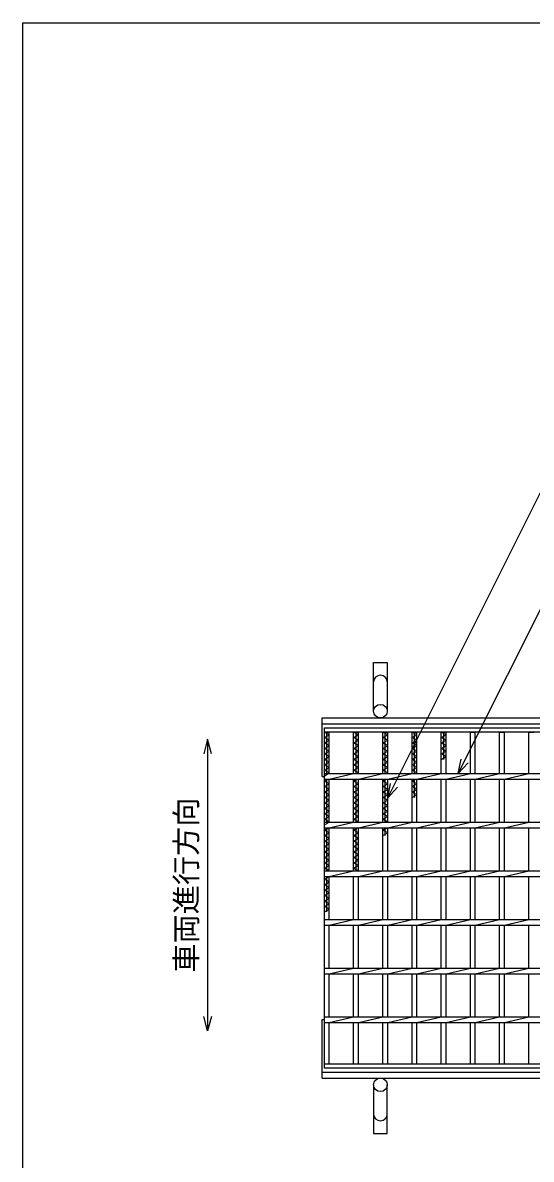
# Model space of a CAD drawing. Units: millimetres on the paper. Extents: x 0 to 355, y 0 to 234.
# Drawn here: x 9.1 to 61.4, y 117 to 233.8 of the extents above; entities that cross this region are included whole.
import ezdxf
from ezdxf.enums import TextEntityAlignment as Align

# ---------------------------------------------------------------- set-up
doc = ezdxf.new("R2010")
doc.units = ezdxf.units.MM
for name, color, linetype, lineweight in [('0_2', 150, 'Continuous', 25), ('16', 3, 'Continuous', 25), ('19', 6, 'Continuous', 25), ('22', 4, 'Continuous', 25)]:
    doc.layers.add(name, color=color, linetype=linetype, lineweight=lineweight)
doc.styles.add('ベクトル', font='')
doc.styles.get('ベクトル').set_extended_font_data('ベクトル')

msp = doc.modelspace()

# ---------------------------------------------------------------- linework, layer by layer
at = {"layer": '0_2'}
for p, q in [((9.1, 13.85), (9.1, 233.85)), ((9.1, 233.85), (355.1, 233.85))]:
    msp.add_line(p, q, dxfattribs=at)
at = {"layer": '0_2', "color": 4}
for p, q in [((28.1, 160.233), (27.7, 158.733)), ((28.5, 158.733), (28.1, 160.233)), ((28.1, 160.233), (28.1, 130.233)), ((28.1, 130.233), (27.7, 131.733)), ((28.5, 131.733), (28.1, 130.233))]:
    msp.add_line(p, q, dxfattribs=at)
at = {"layer": '16'}
for p, q in [((40.1, 161.4), (139.6, 161.4)), ((40.1, 160.95), (40.1, 161.4)), ((139.6, 160.95), (40.1, 160.95)), ((40.1, 126.85), (40.1, 160.95)), ((40.1, 160.95), (40.6, 160.95)), ((40.6, 160.67), (40.1, 160.95)), ((40.1, 160.39), (40.6, 160.67)), ((40.6, 160.11), (40.1, 160.39)), ((40.1, 159.83), (40.6, 160.11)), ((40.35, 156.7), (40.35, 160.95)), ((40.6, 156.7), (40.6, 160.95)), ((43.1, 156.7), (43.1, 160.95)), ((43.1, 160.95), (43.6, 160.95)), ((43.6, 160.67), (43.1, 160.95)), ((43.1, 160.39), (43.6, 160.67)), ((43.6, 160.11), (43.1, 160.39)), ((43.1, 159.83), (43.6, 160.11)), ((43.35, 156.7), (43.35, 160.95)), ((43.6, 156.7), (43.6, 160.95)), ((46.1, 156.7), (46.1, 160.95)), ((46.1, 160.95), (46.6, 160.95)), ((46.6, 160.67), (46.1, 160.95)), ((46.1, 160.39), (46.6, 160.67)), ((46.6, 160.11), (46.1, 160.39)), ((46.1, 159.83), (46.6, 160.11)), ((46.35, 156.7), (46.35, 160.95)), ((46.6, 156.7), (46.6, 160.95)), ((49.1, 156.7), (49.1, 160.95)), ((49.1, 160.95), (49.6, 160.95)), ((49.6, 160.67), (49.1, 160.95)), ((49.1, 160.39), (49.6, 160.67)), ((49.6, 160.11), (49.1, 160.39)), ((49.1, 159.83), (49.6, 160.11)), ((49.35, 156.7), (49.35, 160.95)), ((49.6, 156.7), (49.6, 160.95)), ((52.1, 156.7), (52.1, 160.95)), ((52.1, 160.95), (52.6, 160.95)), ((52.6, 160.67), (52.1, 160.95)), ((52.1, 160.39), (52.6, 160.67)), ((52.6, 160.11), (52.1, 160.39)), ((52.1, 159.83), (52.6, 160.11)), ((52.35, 158.15), (52.35, 160.95)), ((52.6, 156.7), (52.6, 160.95)), ((55.1, 156.7), (55.1, 160.95)), ((55.1, 160.95), (55.6, 160.95)), ((55.6, 156.7), (55.6, 160.95)), ((58.1, 156.7), (58.1, 160.95)), ((58.1, 160.95), (58.6, 160.95)), ((58.6, 156.7), (58.6, 160.95)), ((61.1, 156.7), (61.1, 160.95)), ((61.1, 160.95), (61.6, 160.95)), ((40.6, 159.55), (40.1, 159.83)), ((40.1, 159.27), (40.6, 159.55)), ((40.6, 158.99), (40.1, 159.27)), ((40.1, 158.71), (40.6, 158.99)), ((43.6, 159.55), (43.1, 159.83)), ((43.1, 159.27), (43.6, 159.55)), ((43.6, 158.99), (43.1, 159.27)), ((43.1, 158.71), (43.6, 158.99)), ((46.6, 159.55), (46.1, 159.83)), ((46.1, 159.27), (46.6, 159.55)), ((46.6, 158.99), (46.1, 159.27)), ((46.1, 158.71), (46.6, 158.99)), ((49.6, 159.55), (49.1, 159.83)), ((49.1, 159.27), (49.6, 159.55)), ((49.6, 158.99), (49.1, 159.27)), ((49.1, 158.71), (49.6, 158.99)), ((52.6, 159.55), (52.1, 159.83)), ((52.1, 159.27), (52.6, 159.55)), ((52.6, 158.99), (52.1, 159.27)), ((52.1, 158.71), (52.6, 158.99)), ((40.6, 158.43), (40.1, 158.71)), ((40.1, 158.15), (40.6, 158.43)), ((40.6, 157.87), (40.1, 158.15)), ((40.1, 157.59), (40.6, 157.87)), ((43.6, 158.43), (43.1, 158.71)), ((43.1, 158.15), (43.6, 158.43)), ((43.6, 157.87), (43.1, 158.15)), ((43.1, 157.59), (43.6, 157.87)), ((46.6, 158.43), (46.1, 158.71)), ((46.1, 158.15), (46.6, 158.43)), ((46.6, 157.87), (46.1, 158.15)), ((46.1, 157.59), (46.6, 157.87)), ((49.6, 158.43), (49.1, 158.71)), ((49.1, 158.15), (49.6, 158.43)), ((49.6, 157.87), (49.1, 158.15)), ((49.1, 157.59), (49.6, 157.87)), ((52.6, 158.43), (52.1, 158.71)), ((52.1, 158.15), (52.6, 158.43)), ((40.6, 157.31), (40.1, 157.59)), ((40.1, 157.03), (40.6, 157.31)), ((40.6, 156.75), (40.1, 157.03)), ((40.1, 156.47), (40.6, 156.75)), ((40.1, 156.7), (139.6, 156.7)), ((40.1, 156.1), (40.1, 156.7)), ((40.6, 156.1), (43.1, 156.7)), ((43.6, 157.31), (43.1, 157.59)), ((43.1, 157.03), (43.6, 157.31)), ((43.6, 156.75), (43.1, 157.03)), ((43.511, 156.7), (43.6, 156.75)), ((43.6, 156.1), (46.1, 156.7)), ((46.6, 157.31), (46.1, 157.59)), ((46.1, 157.03), (46.6, 157.31)), ((46.6, 156.75), (46.1, 157.03)), ((46.511, 156.7), (46.6, 156.75)), ((46.6, 156.1), (49.1, 156.7)), ((49.6, 157.31), (49.1, 157.59)), ((49.1, 157.03), (49.6, 157.31)), ((49.6, 156.75), (49.1, 157.03)), ((49.511, 156.7), (49.6, 156.75)), ((49.6, 156.1), (52.1, 156.7)), ((52.6, 156.1), (55.1, 156.7)), ((55.6, 156.1), (58.1, 156.7)), ((58.6, 156.1), (61.1, 156.7)), ((40.1, 156.1), (139.6, 156.1)), ((40.1, 155.91), (40.439, 156.1)), ((40.6, 155.63), (40.1, 155.91)), ((40.1, 155.35), (40.6, 155.63)), ((40.6, 155.07), (40.1, 155.35)), ((40.35, 151.7), (40.35, 156.1)), ((40.6, 151.7), (40.6, 156.1)), ((43.1, 151.7), (43.1, 156.1)), ((43.1, 155.91), (43.439, 156.1)), ((43.6, 155.63), (43.1, 155.91)), ((43.1, 155.35), (43.6, 155.63)), ((43.6, 155.07), (43.1, 155.35)), ((43.35, 151.7), (43.35, 156.1)), ((43.6, 151.7), (43.6, 156.1)), ((46.1, 151.7), (46.1, 156.1)), ((46.1, 155.91), (46.439, 156.1)), ((46.6, 155.63), (46.1, 155.91)), ((46.1, 155.35), (46.6, 155.63)), ((46.6, 155.07), (46.1, 155.35)), ((46.35, 151.7), (46.35, 156.1)), ((46.6, 151.7), (46.6, 156.1)), ((49.1, 151.7), (49.1, 156.1)), ((49.1, 155.91), (49.439, 156.1)), ((49.6, 155.63), (49.1, 155.91)), ((49.1, 155.35), (49.6, 155.63)), ((49.6, 155.07), (49.1, 155.35)), ((49.35, 154.23), (49.35, 156.1)), ((49.6, 151.7), (49.6, 156.1)), ((52.1, 151.7), (52.1, 156.1)), ((52.6, 151.7), (52.6, 156.1)), ((55.1, 151.7), (55.1, 156.1)), ((55.6, 151.7), (55.6, 156.1)), ((58.1, 151.7), (58.1, 156.1)), ((58.6, 151.7), (58.6, 156.1)), ((61.1, 151.7), (61.1, 156.1)), ((40.1, 154.79), (40.6, 155.07)), ((40.6, 154.51), (40.1, 154.79)), ((40.1, 154.23), (40.6, 154.51)), ((40.6, 153.95), (40.1, 154.23)), ((43.1, 154.79), (43.6, 155.07)), ((43.6, 154.51), (43.1, 154.79)), ((43.1, 154.23), (43.6, 154.51)), ((43.6, 153.95), (43.1, 154.23)), ((46.1, 154.79), (46.6, 155.07)), ((46.6, 154.51), (46.1, 154.79)), ((46.1, 154.23), (46.6, 154.51)), ((46.6, 153.95), (46.1, 154.23)), ((49.1, 154.79), (49.6, 155.07)), ((49.6, 154.51), (49.1, 154.79)), ((49.1, 154.23), (49.6, 154.51)), ((40.1, 153.67), (40.6, 153.95)), ((40.6, 153.39), (40.1, 153.67)), ((40.1, 153.11), (40.6, 153.39)), ((40.6, 152.83), (40.1, 153.11)), ((43.1, 153.67), (43.6, 153.95)), ((43.6, 153.39), (43.1, 153.67)), ((43.1, 153.11), (43.6, 153.39)), ((43.6, 152.83), (43.1, 153.11)), ((46.1, 153.67), (46.6, 153.95)), ((46.6, 153.39), (46.1, 153.67)), ((46.1, 153.11), (46.6, 153.39)), ((46.6, 152.83), (46.1, 153.11)), ((40.1, 152.55), (40.6, 152.83)), ((40.6, 152.27), (40.1, 152.55)), ((40.1, 151.99), (40.6, 152.27)), ((40.6, 151.71), (40.1, 151.99)), ((43.1, 152.55), (43.6, 152.83)), ((43.6, 152.27), (43.1, 152.55)), ((43.1, 151.99), (43.6, 152.27)), ((43.6, 151.71), (43.1, 151.99)), ((46.1, 152.55), (46.6, 152.83)), ((46.6, 152.27), (46.1, 152.55)), ((46.1, 151.99), (46.6, 152.27)), ((46.6, 151.71), (46.1, 151.99)), ((40.1, 151.43), (40.6, 151.71)), ((40.1, 151.7), (139.6, 151.7)), ((40.1, 151.1), (40.1, 151.7)), ((40.1, 151.1), (139.6, 151.1)), ((40.1, 150.87), (40.511, 151.1)), ((40.6, 150.59), (40.1, 150.87)), ((40.35, 146.7), (40.35, 151.1)), ((40.6, 151.1), (43.1, 151.7)), ((40.6, 146.7), (40.6, 151.1)), ((43.1, 146.7), (43.1, 151.1)), ((43.1, 150.87), (43.511, 151.1)), ((43.6, 150.59), (43.1, 150.87)), ((43.35, 146.7), (43.35, 151.1)), ((43.582, 151.7), (43.6, 151.71)), ((43.6, 151.1), (46.1, 151.7)), ((43.6, 146.7), (43.6, 151.1)), ((46.1, 146.7), (46.1, 151.1)), ((46.1, 150.87), (46.511, 151.1)), ((46.6, 150.59), (46.1, 150.87)), ((46.35, 150.31), (46.35, 151.1)), ((46.582, 151.7), (46.6, 151.71)), ((46.6, 151.1), (49.1, 151.7)), ((46.6, 146.7), (46.6, 151.1)), ((49.1, 146.7), (49.1, 151.1)), ((49.6, 151.1), (52.1, 151.7)), ((49.6, 146.7), (49.6, 151.1)), ((52.1, 146.7), (52.1, 151.1)), ((52.6, 151.1), (55.1, 151.7)), ((52.6, 146.7), (52.6, 151.1)), ((55.1, 146.7), (55.1, 151.1)), ((55.6, 151.1), (58.1, 151.7)), ((55.6, 146.7), (55.6, 151.1)), ((58.1, 146.7), (58.1, 151.1)), ((58.6, 151.1), (61.1, 151.7)), ((58.6, 146.7), (58.6, 151.1)), ((61.1, 146.7), (61.1, 151.1)), ((40.1, 150.31), (40.6, 150.59)), ((40.6, 150.03), (40.1, 150.31)), ((40.1, 149.75), (40.6, 150.03)), ((40.6, 149.47), (40.1, 149.75)), ((43.1, 150.31), (43.6, 150.59)), ((43.6, 150.03), (43.1, 150.31)), ((43.1, 149.75), (43.6, 150.03)), ((43.6, 149.47), (43.1, 149.75)), ((46.1, 150.31), (46.6, 150.59)), ((40.1, 149.19), (40.6, 149.47)), ((40.6, 148.91), (40.1, 149.19)), ((40.1, 148.63), (40.6, 148.91)), ((40.6, 148.35), (40.1, 148.63)), ((40.1, 148.07), (40.6, 148.35)), ((43.1, 149.19), (43.6, 149.47)), ((43.6, 148.91), (43.1, 149.19)), ((43.1, 148.63), (43.6, 148.91)), ((43.6, 148.35), (43.1, 148.63)), ((43.1, 148.07), (43.6, 148.35)), ((40.6, 147.79), (40.1, 148.07)), ((40.1, 147.51), (40.6, 147.79)), ((40.6, 147.23), (40.1, 147.51)), ((40.1, 146.95), (40.6, 147.23)), ((43.6, 147.79), (43.1, 148.07)), ((43.1, 147.51), (43.6, 147.79)), ((43.6, 147.23), (43.1, 147.51)), ((43.1, 146.95), (43.6, 147.23)), ((40.546, 146.7), (40.1, 146.95)), ((40.1, 146.7), (139.6, 146.7)), ((40.1, 146.1), (40.1, 146.7)), ((40.1, 146.1), (139.6, 146.1)), ((40.1, 145.83), (40.582, 146.1)), ((40.35, 142.47), (40.35, 146.1)), ((40.6, 146.1), (43.1, 146.7)), ((40.6, 141.7), (40.6, 146.1)), ((43.546, 146.7), (43.1, 146.95)), ((43.1, 141.7), (43.1, 146.1)), ((43.6, 146.1), (46.1, 146.7)), ((43.6, 141.7), (43.6, 146.1)), ((46.1, 141.7), (46.1, 146.1)), ((46.6, 146.1), (49.1, 146.7)), ((46.6, 141.7), (46.6, 146.1)), ((49.1, 141.7), (49.1, 146.1)), ((49.6, 146.1), (52.1, 146.7)), ((49.6, 141.7), (49.6, 146.1)), ((52.1, 141.7), (52.1, 146.1)), ((52.6, 146.1), (55.1, 146.7)), ((52.6, 141.7), (52.6, 146.1)), ((55.1, 141.7), (55.1, 146.1)), ((55.6, 146.1), (58.1, 146.7)), ((55.6, 141.7), (55.6, 146.1)), ((58.1, 141.7), (58.1, 146.1)), ((58.6, 146.1), (61.1, 146.7)), ((58.6, 141.7), (58.6, 146.1)), ((61.1, 141.7), (61.1, 146.1)), ((40.6, 145.55), (40.1, 145.83)), ((40.1, 145.27), (40.6, 145.55)), ((40.6, 144.99), (40.1, 145.27)), ((40.1, 144.71), (40.6, 144.99)), ((40.6, 144.43), (40.1, 144.71)), ((40.1, 144.15), (40.6, 144.43)), ((40.6, 143.87), (40.1, 144.15)), ((40.1, 143.59), (40.6, 143.87)), ((40.6, 143.31), (40.1, 143.59)), ((40.1, 143.03), (40.6, 143.31)), ((40.6, 142.75), (40.1, 143.03)), ((40.1, 142.47), (40.6, 142.75)), ((40.1, 141.7), (139.6, 141.7)), ((40.1, 141.1), (40.1, 141.7)), ((40.6, 141.1), (43.1, 141.7)), ((43.6, 141.1), (46.1, 141.7)), ((46.6, 141.1), (49.1, 141.7)), ((49.6, 141.1), (52.1, 141.7)), ((52.6, 141.1), (55.1, 141.7)), ((55.6, 141.1), (58.1, 141.7)), ((58.6, 141.1), (61.1, 141.7)), ((40.1, 141.1), (139.6, 141.1)), ((40.6, 136.7), (40.6, 141.1)), ((43.1, 136.7), (43.1, 141.1)), ((43.6, 136.7), (43.6, 141.1)), ((46.1, 136.7), (46.1, 141.1)), ((46.6, 136.7), (46.6, 141.1)), ((49.1, 136.7), (49.1, 141.1)), ((49.6, 136.7), (49.6, 141.1)), ((52.1, 136.7), (52.1, 141.1)), ((52.6, 136.7), (52.6, 141.1)), ((55.1, 136.7), (55.1, 141.1)), ((55.6, 136.7), (55.6, 141.1)), ((58.1, 136.7), (58.1, 141.1)), ((58.6, 136.7), (58.6, 141.1)), ((61.1, 136.7), (61.1, 141.1)), ((40.1, 136.7), (139.6, 136.7)), ((40.1, 136.1), (40.1, 136.7)), ((40.6, 136.1), (43.1, 136.7)), ((43.6, 136.1), (46.1, 136.7)), ((46.6, 136.1), (49.1, 136.7)), ((49.6, 136.1), (52.1, 136.7)), ((52.6, 136.1), (55.1, 136.7)), ((55.6, 136.1), (58.1, 136.7)), ((58.6, 136.1), (61.1, 136.7)), ((40.1, 136.1), (139.6, 136.1)), ((40.6, 131.7), (40.6, 136.1)), ((43.1, 131.7), (43.1, 136.1)), ((43.6, 131.7), (43.6, 136.1)), ((46.1, 131.7), (46.1, 136.1)), ((46.6, 131.7), (46.6, 136.1)), ((49.1, 131.7), (49.1, 136.1)), ((49.6, 131.7), (49.6, 136.1)), ((52.1, 131.7), (52.1, 136.1)), ((52.6, 131.7), (52.6, 136.1)), ((55.1, 131.7), (55.1, 136.1)), ((55.6, 131.7), (55.6, 136.1)), ((58.1, 131.7), (58.1, 136.1)), ((58.6, 131.7), (58.6, 136.1)), ((61.1, 131.7), (61.1, 136.1)), ((40.1, 131.7), (139.6, 131.7)), ((40.1, 131.1), (40.1, 131.7)), ((40.1, 131.1), (139.6, 131.1)), ((40.6, 131.1), (43.1, 131.7)), ((40.6, 126.85), (40.6, 131.1)), ((43.1, 126.85), (43.1, 131.1)), ((43.6, 131.1), (46.1, 131.7)), ((43.6, 126.85), (43.6, 131.1)), ((46.1, 126.85), (46.1, 131.1)), ((46.6, 131.1), (49.1, 131.7)), ((46.6, 126.85), (46.6, 131.1)), ((49.1, 126.85), (49.1, 131.1)), ((49.6, 131.1), (52.1, 131.7)), ((49.6, 126.85), (49.6, 131.1)), ((52.1, 126.85), (52.1, 131.1)), ((52.6, 131.1), (55.1, 131.7)), ((52.6, 126.85), (52.6, 131.1)), ((55.1, 126.85), (55.1, 131.1)), ((55.6, 131.1), (58.1, 131.7)), ((55.6, 126.85), (55.6, 131.1)), ((58.1, 126.85), (58.1, 131.1)), ((58.6, 131.1), (61.1, 131.7)), ((58.6, 126.85), (58.6, 131.1)), ((61.1, 126.85), (61.1, 131.1)), ((40.1, 126.85), (139.6, 126.85)), ((40.1, 126.4), (40.1, 126.85)), ((40.1, 126.85), (40.6, 126.85)), ((139.6, 126.4), (40.1, 126.4)), ((43.1, 126.85), (43.6, 126.85)), ((46.1, 126.85), (46.6, 126.85)), ((49.1, 126.85), (49.6, 126.85)), ((52.1, 126.85), (52.6, 126.85)), ((55.1, 126.85), (55.6, 126.85)), ((58.1, 126.85), (58.6, 126.85)), ((61.1, 126.85), (61.6, 126.85))]:
    msp.add_line(p, q, dxfattribs=at)
at = {"layer": '19'}
for p, q in [((45.15, 163.1), (45.15, 168.1)), ((45.15, 168.1), (46.55, 168.1)), ((46.55, 168.1), (46.55, 163.1)), ((39.85, 162.4), (139.85, 162.4)), ((39.85, 156.4), (39.85, 162.4)), ((39.85, 161.8), (139.85, 161.8)), ((39.85, 156.4), (40.1, 156.4)), ((39.85, 125.4), (39.85, 131.4)), ((39.85, 131.4), (40.1, 131.4)), ((39.85, 126), (139.85, 126)), ((39.85, 125.4), (139.85, 125.4)), ((45.15, 124.7), (45.15, 119.7)), ((46.55, 119.7), (46.55, 124.7)), ((45.15, 119.7), (46.55, 119.7))]:
    msp.add_line(p, q, dxfattribs=at)
for centre in [(45.85, 163.1), (45.85, 124.7)]:
    msp.add_circle(centre, 0.7, dxfattribs=at)
for centre, start, end in [((45.85, 166.1), 0, 180), ((45.85, 121.7), 180, 0)]:
    msp.add_arc(centre, 0.7, start, end, dxfattribs=at)
at = {"layer": '22'}
for p, q in [((46.6, 154.2), (64.825, 190.65)), ((53.85, 156.7), (68.475, 185.95)), ((53.85, 156.7), (54.15, 158.16)), ((53.85, 156.7), (54.85, 157.8)), ((46.6, 154.2), (46.9, 155.66)), ((46.6, 154.2), (47.6, 155.3))]:
    msp.add_line(p, q, dxfattribs=at)

# ---------------------------------------------------------------- texts
at = {"layer": '0_2', "color": 2, "style": 'ベクトル'}
msp.add_text('車両進行方向', height=2.199, rotation=90, dxfattribs=at).set_placement((25.9, 136.233), align=Align.MIDDLE_LEFT)

doc.saveas('drawing.dxf')
